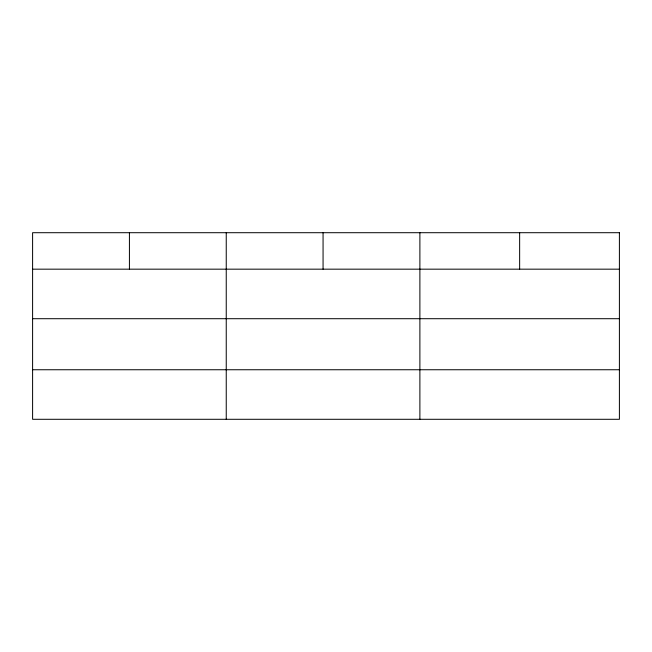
<?xml version="1.0" encoding="UTF-8"?>
<svg xmlns="http://www.w3.org/2000/svg" width="652" height="652" viewBox="0 0 652 652"><rect width="100%" height="100%" fill="white"/><g stroke="black" fill="none" stroke-linecap="round" stroke-linejoin="round"><path stroke-width="0.98" d="M32.6 269.17L619.4 269.17M32.6 318.706L619.4 318.706M32.6 369.749L619.4 369.749M519.644 232.707L519.644 269.17M419.888 232.707L419.888 419.293M323.066 232.707L323.066 269.17M226.244 232.707L226.244 419.293M129.422 232.707L129.422 269.17M619.4 232.707L32.6 232.707L32.6 419.293L619.4 419.293L619.4 232.707"/></g></svg>
